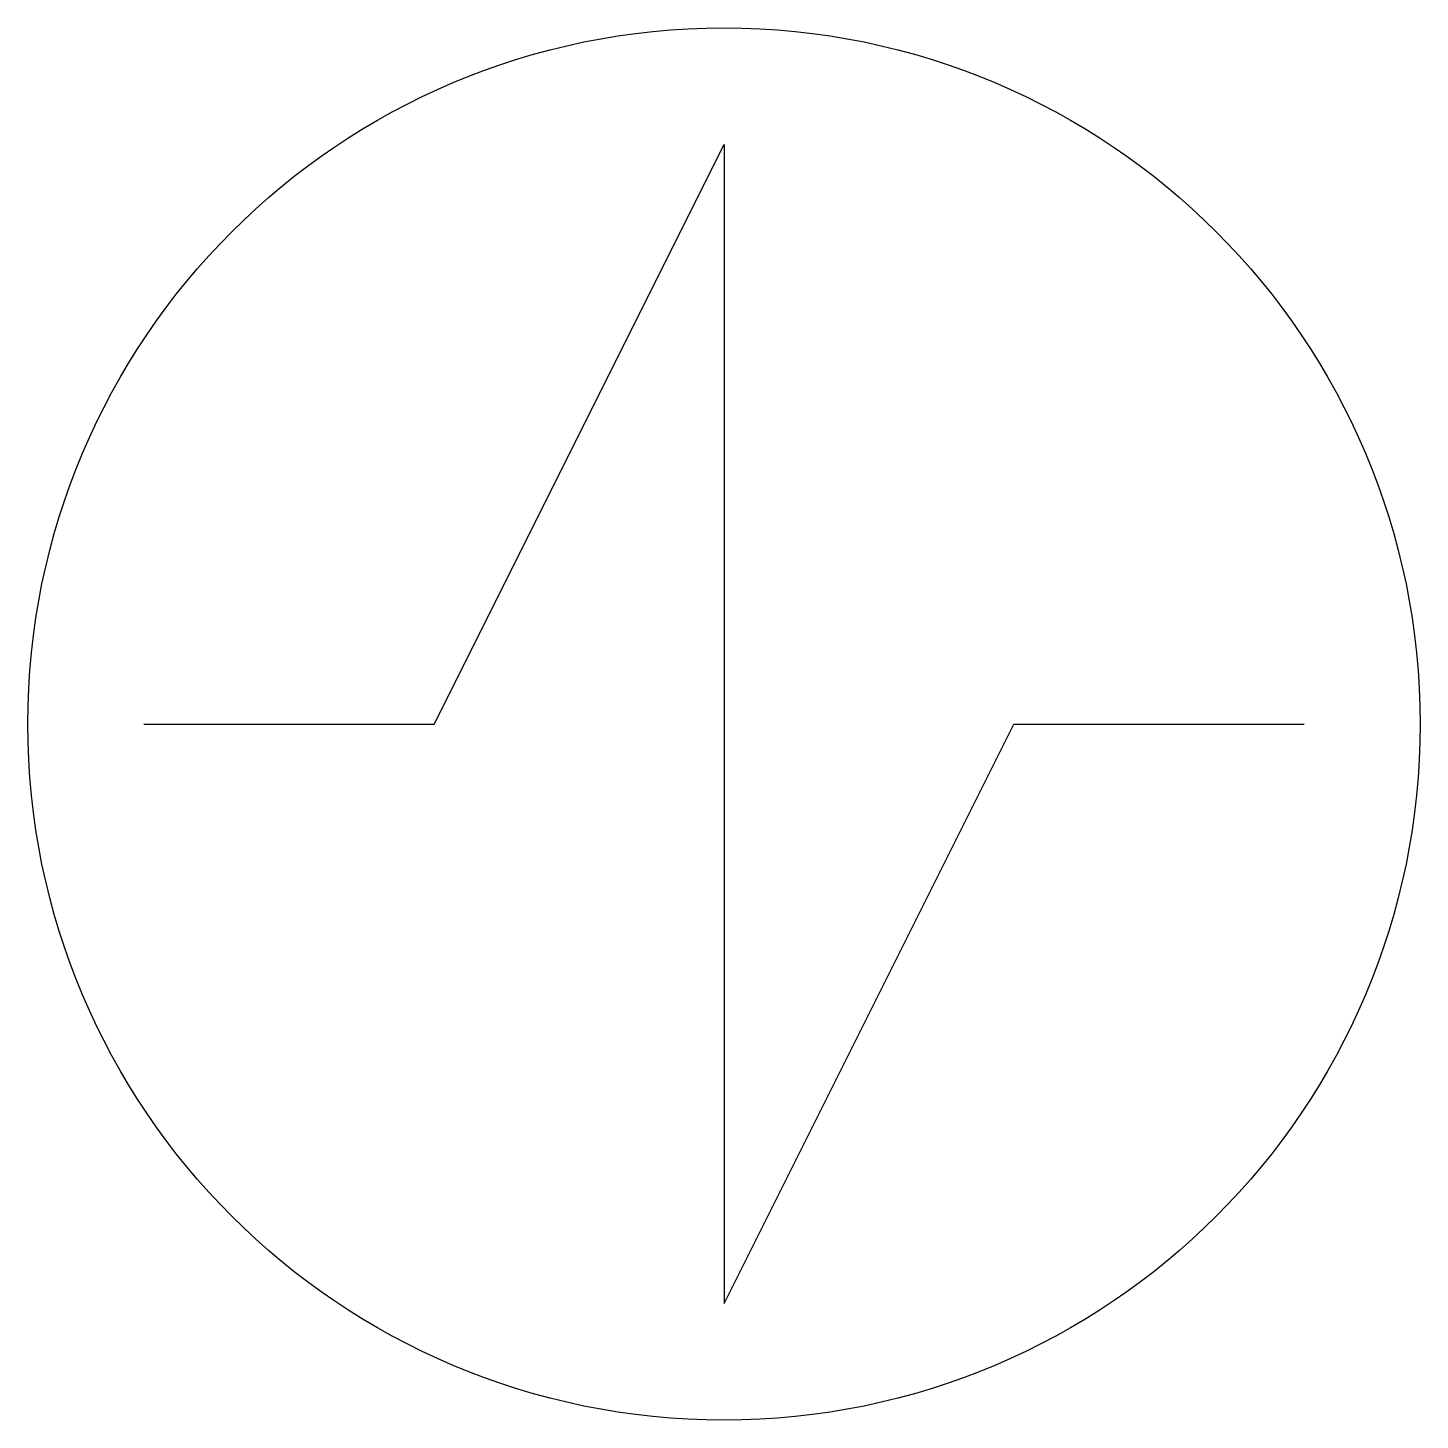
# Model space of a CAD drawing. Extents: x -3 to 3, y -3 to 3.
import ezdxf

# ---------------------------------------------------------------- set-up
doc = ezdxf.new("R2010")
doc.units = 0
doc.header["$LTSCALE"] = 0.01
doc.header["$MEASUREMENT"] = 0
doc.layers.get('0').update_dxf_attribs({"lineweight": 20})

msp = doc.modelspace()

# ---------------------------------------------------------------- linework, layer by layer
at = {"color": 0, "linetype": 'ByBlock', "lineweight": -2, "flags": 128}
msp.add_lwpolyline([(-2.5, 0), (-1.24875, 0), (0, 2.4975), (0, -2.4975), (1.24875, 0), (2.5, 0)], dxfattribs=at)
at = {"color": 0, "linetype": 'ByBlock', "lineweight": -2}
msp.add_circle((0, 0), 3, dxfattribs=at)

doc.saveas('drawing.dxf')
